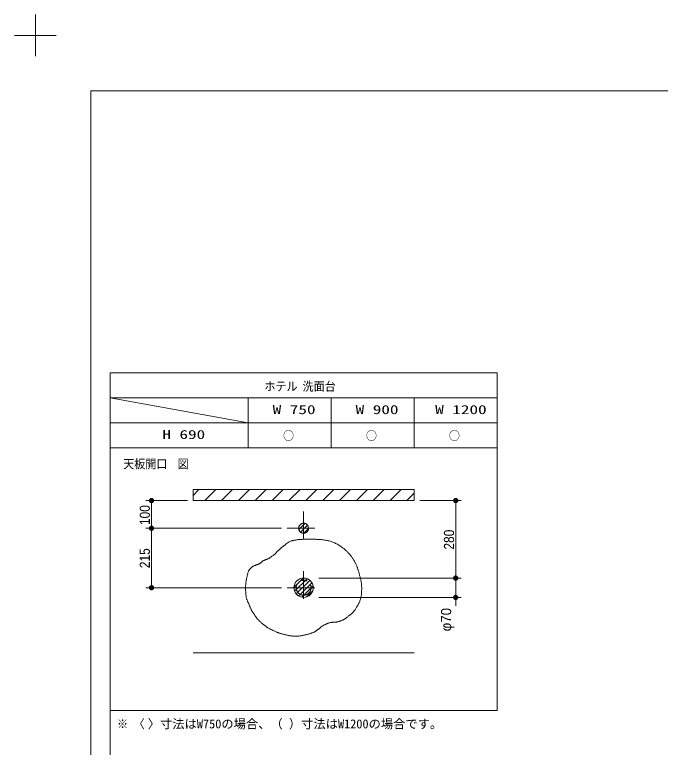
# Model space of a CAD drawing. Units: millimetres, scale not verified. Extents: x -6062 to 6062, y -3045 to 3045.
# Drawn here: x -6062 to -3728, y 397 to 3045 of the extents above; entities that cross this region are included whole.
import ezdxf
from ezdxf.enums import TextEntityAlignment as Align

# ---------------------------------------------------------------- set-up
doc = ezdxf.new("R2010")
doc.units = ezdxf.units.MM
doc.header["$LTSCALE"] = 20
doc.linetypes.add('CHAIN1', pattern=[8, 5, -1, 1, -1])
for name, color, linetype, lineweight in [('0-0_1図面枠', 7, 'Continuous', 9), ('0-3_2寸法-1', 7, 'Continuous', 9), ('0-4_0', 7, 'Continuous', 9), ('0-5_2寸法-2', 7, 'Continuous', 9), ('0-7_3一般', 7, 'Continuous', 9)]:
    doc.layers.add(name, color=color, linetype=linetype, lineweight=lineweight)
doc.styles.add('ＭＳ ゴシック', font='')
doc.styles.add('ＭＳ Ｐゴシック', font='')
doc.styles.get('ＭＳ ゴシック').set_extended_font_data('MS Gothic')
doc.styles.get('ＭＳ Ｐゴシック').set_extended_font_data('MS PGothic')

# ---------------------------------------------------------------- blocks, each defined once
blk = doc.blocks.new('グループ')
at = {"layer": '0-0_1図面枠'}
for p, q in [((-84000, 57900), (-84000, 60900)), ((-85500, 59400), (-82500, 59400))]:
    blk.add_line(p, q, dxfattribs=at)
blk = doc.blocks.new('グループ-2')
at = {"layer": '0-0_1図面枠'}
blk.add_lwpolyline([(-80000, 55400), (80000, 55400), (80000, -55400), (-80000, -55400)], close=True, dxfattribs=at)
blk = doc.blocks.new('図面枠')
at = {"layer": '0-0_1図面枠'}
for name in ['グループ', 'グループ-2']:
    blk.add_blockref(name, (0, 0), dxfattribs=at)
blk = doc.blocks.new('_Dot')
at = {"layer": '0-4_0'}
for p, q in [((-10, 0), (-20, 0)), ((9.78, 2), (-9.78, 2)), ((7.99, 6), (-7.99, 6)), ((9.16, -3.98), (-9.16, -3.98)), ((6, -7.98), (-6, -7.98))]:
    blk.add_line(p, q, dxfattribs=at)
for points in [[(10, 0), (9.92, 1.25), (9.69, 2.49), (9.3, 3.68), (8.76, 4.82), (8.09, 5.88), (7.29, 6.85), (6.37, 7.71), (5.36, 8.44), (4.26, 9.05), (3.09, 9.51), (1.87, 9.82), (0.63, 9.98), (-0.63, 9.98), (-1.87, 9.82), (-3.09, 9.51), (-4.26, 9.05), (-5.36, 8.44), (-6.37, 7.71), (-7.29, 6.85), (-8.09, 5.88), (-8.76, 4.82), (-9.3, 3.68), (-9.69, 2.49), (-9.92, 1.25), (-10, 0), (0, 0)], [(-10, 0), (-9.92, -1.25), (-9.69, -2.49), (-9.3, -3.68), (-8.76, -4.82), (-8.09, -5.88), (-7.29, -6.85), (-6.37, -7.71), (-5.36, -8.44), (-4.26, -9.05), (-3.09, -9.51), (-1.87, -9.82), (-0.63, -9.98), (0.63, -9.98), (1.87, -9.82), (3.09, -9.51), (4.26, -9.05), (5.36, -8.44), (6.37, -7.71), (7.29, -6.85), (8.09, -5.88), (8.76, -4.82), (9.3, -3.68), (9.69, -2.49), (9.92, -1.25), (10, 0), (0, 0)]]:
    blk.add_lwpolyline(points, close=True, dxfattribs=at)

msp = doc.modelspace()

# ---------------------------------------------------------------- linework, layer by layer
at = {"layer": '0-0_1図面枠'}
for p, q in [((-5717.5, 1750), (-5717.5, -2420)), ((-4317.5, 1660), (-5717.5, 1660)), ((-5717.5, 1660), (-5217.5, 1570)), ((-5217.5, 1480), (-5217.5, 1660)), ((-4917.5, 1480), (-4917.5, 1660)), ((-4617.5, 1480), (-4617.5, 1660)), ((-5717.5, 1570), (-4317.5, 1570))]:
    msp.add_line(p, q, dxfattribs=at)
for points in [[(-5717.5, 1750), (-4317.5, 1750), (-4317.5, 1480), (-5717.5, 1480)], [(-5717.5, 1480), (-4317.5, 1480), (-4317.5, 530), (-5717.5, 530)]]:
    msp.add_lwpolyline(points, close=True, dxfattribs=at)
at = {"layer": '0-3_2寸法-1'}
for p, q in [((-5437.5, 1289), (-5587.5, 1289)), ((-5567.5, 1204.01), (-5567.5, 1273.99)), ((-4597.5, 1289), (-4447.5, 1289)), ((-4467.5, 1273.99), (-4467.5, 1024.01)), ((-5097.5, 1189), (-5587.5, 1189)), ((-5097.5, 1189), (-5587.5, 1189)), ((-5567.5, 1173.99), (-5567.5, 989.01)), ((-4962.5, 1009), (-4447.5, 1009)), ((-5097.5, 974), (-5587.5, 974))]:
    msp.add_line(p, q, dxfattribs=at)
at = {"layer": '0-5_2寸法-2'}
for p, q in [((-4467.5, 1024.01), (-4467.5, 1039.01)), ((-4962.5, 1009), (-4447.5, 1009)), ((-4467.5, 939), (-4467.5, 1009)), ((-4962.5, 939), (-4447.5, 939)), ((-4467.5, 923.99), (-4467.5, 908.99))]:
    msp.add_line(p, q, dxfattribs=at)
at = {"layer": '0-7_3一般'}
for p, q in [((-5417.5, 1307.76), (-5396.26, 1329)), ((-5375.3, 1289), (-5335.3, 1329)), ((-5314.34, 1289), (-5274.34, 1329)), ((-5253.38, 1289), (-5213.38, 1329)), ((-5192.42, 1289), (-5152.42, 1329)), ((-5131.46, 1289), (-5091.46, 1329)), ((-5070.5, 1289), (-5030.5, 1329)), ((-5009.54, 1289), (-4969.54, 1329)), ((-4948.58, 1289), (-4908.58, 1329)), ((-4887.62, 1289), (-4847.62, 1329)), ((-4826.66, 1289), (-4786.66, 1329)), ((-4765.7, 1289), (-4725.7, 1329)), ((-4704.74, 1289), (-4664.74, 1329)), ((-4643.78, 1289), (-4617.5, 1315.28)), ((-5417.5, 1289), (-4617.5, 1289)), ((-5034.89, 1184.61), (-5013.11, 1206.39)), ((-5028.58, 1174.92), (-5003.42, 1200.08)), ((-5016.39, 1171.11), (-4999.61, 1187.89)), ((-5052.39, 975.11), (-5018.61, 1008.89)), ((-5050.08, 961.42), (-5004.92, 1006.58)), ((-5044.05, 951.45), (-4994.95, 1000.55)), ((-5035.42, 944.08), (-4987.58, 991.92)), ((-5023.87, 939.63), (-4983.13, 980.37)), ((-5006.59, 940.91), (-4984.41, 963.09)), ((-5417.5, 739), (-4617.5, 739))]:
    msp.add_line(p, q, dxfattribs=at)
at = {"layer": '0-7_3一般', "linetype": 'CHAIN1'}
for p, q in [((-5017.5, 1249), (-5017.5, 1129)), ((-5077.5, 1189), (-4957.5, 1189)), ((-5017.5, 1034), (-5017.5, 914)), ((-5077.5, 974), (-4957.5, 974))]:
    msp.add_line(p, q, dxfattribs=at)
at = {"layer": '0-7_3一般'}
msp.add_lwpolyline([(-5417.5, 1329), (-4617.5, 1329), (-4617.5, 1289), (-5417.5, 1289)], close=True, dxfattribs=at)
at = {"layer": '0-7_3一般', "linetype": 'CHAIN1'}
for points in [[(-5089.59, 1124.94), (-5088.68, 1125.72), (-5084.83, 1129.27), (-5080.21, 1132.65), (-5076.56, 1135.22), (-5073.21, 1137.44), (-5070.17, 1139.31), (-5067.43, 1140.84), (-5064.99, 1142.02), (-5062.86, 1142.86), (-5061.03, 1143.35), (-5059.29, 1143.68), (-5057.39, 1144.04), (-5055.35, 1144.43), (-5053.16, 1144.85), (-5050.82, 1145.29), (-5048.33, 1145.76), (-5045.69, 1146.25), (-5042.91, 1146.77), (-5039.93, 1147.27), (-5036.73, 1147.71), (-5033.3, 1148.07), (-5029.64, 1148.37), (-5025.76, 1148.6), (-5021.64, 1148.76), (-5017.3, 1148.85), (-5012.73, 1148.87), (-5008.18, 1148.86), (-5003.9, 1148.86), (-4999.88, 1148.86), (-4996.13, 1148.87), (-4992.64, 1148.89), (-4989.42, 1148.91), (-4986.47, 1148.94), (-4983.78, 1148.98), (-4981.16, 1149), (-4978.43, 1148.99), (-4975.58, 1148.95), (-4972.61, 1148.87), (-4969.53, 1148.76)], [(-4969.53, 1148.76), (-4966.32, 1148.62), (-4963, 1148.45), (-4959.56, 1148.24), (-4956.06, 1147.99), (-4952.57, 1147.68), (-4949.08, 1147.3), (-4945.6, 1146.86), (-4942.12, 1146.36), (-4938.65, 1145.79), (-4935.18, 1145.17), (-4931.71, 1144.48), (-4928.26, 1143.71), (-4924.84, 1142.85), (-4921.45, 1141.88), (-4918.08, 1140.82), (-4914.75, 1139.66), (-4911.43, 1138.4), (-4908.15, 1137.04), (-4904.9, 1135.58), (-4901.69, 1134.06), (-4898.57, 1132.49), (-4895.53, 1130.89), (-4892.57, 1129.24), (-4889.69, 1127.56), (-4886.89, 1125.83), (-4884.17, 1124.06), (-4881.53, 1122.26), (-4878.99, 1120.45), (-4876.57, 1118.66), (-4874.26, 1116.89), (-4872.06, 1115.15), (-4869.98, 1113.43), (-4868.01, 1111.74), (-4866.16, 1110.07), (-4864.43, 1108.43), (-4862.77, 1106.81), (-4861.16, 1105.2), (-4859.58, 1103.62), (-4858.05, 1102.06)], [(-5110.54, 1107.49), (-5109.17, 1108.83), (-5107.82, 1110.14), (-5106.49, 1111.41), (-5105.18, 1112.63), (-5103.89, 1113.81), (-5102.62, 1114.95), (-5101.37, 1116.05), (-5100.14, 1117.11), (-5098.94, 1118.11), (-5097.8, 1119.04), (-5096.71, 1119.9), (-5095.68, 1120.69), (-5094.7, 1121.4), (-5093.78, 1122.05), (-5092.91, 1122.62), (-5092.1, 1123.13), (-5091.3, 1123.64), (-5090.46, 1124.24), (-5089.59, 1124.94)], [(-5161.51, 1072.46), (-5160.55, 1072.9), (-5159.45, 1073.37), (-5158.21, 1073.88), (-5156.83, 1074.41), (-5155.31, 1074.98), (-5153.65, 1075.58), (-5151.85, 1076.21), (-5150.03, 1076.86), (-5148.31, 1077.53), (-5146.71, 1078.21), (-5145.21, 1078.91), (-5143.81, 1079.62), (-5142.52, 1080.35), (-5141.34, 1081.08), (-5140.26, 1081.84), (-5139.18, 1082.63), (-5137.97, 1083.5), (-5136.65, 1084.44), (-5135.2, 1085.45), (-5133.63, 1086.53), (-5131.94, 1087.69), (-5130.13, 1088.91), (-5128.2, 1090.21), (-5126.29, 1091.51), (-5124.58, 1092.74), (-5123.04, 1093.91), (-5121.69, 1095.02), (-5120.53, 1096.05), (-5119.55, 1097.03), (-5118.75, 1097.93), (-5118.13, 1098.77), (-5117.56, 1099.61), (-5116.87, 1100.53), (-5116.09, 1101.51), (-5115.19, 1102.57), (-5114.19, 1103.69), (-5113.08, 1104.88), (-5111.86, 1106.15), (-5110.54, 1107.49)], [(-4858.05, 1102.06), (-4856.56, 1100.52), (-4855.11, 1099), (-4853.71, 1097.5), (-4852.34, 1096.02), (-4850.97, 1094.48), (-4849.55, 1092.79), (-4848.07, 1090.96), (-4846.55, 1088.98), (-4844.97, 1086.85), (-4843.34, 1084.57), (-4841.66, 1082.15), (-4839.92, 1079.59), (-4838.2, 1076.97), (-4836.57, 1074.39), (-4835.01, 1071.85), (-4833.54, 1069.35), (-4832.15, 1066.88), (-4830.84, 1064.46), (-4829.61, 1062.08), (-4828.46, 1059.73), (-4827.39, 1057.43), (-4826.38, 1055.15), (-4825.42, 1052.92), (-4824.53, 1050.72), (-4823.71, 1048.56), (-4822.94, 1046.44), (-4822.23, 1044.35), (-4821.59, 1042.3), (-4820.97, 1040.23), (-4820.33, 1038.09), (-4819.69, 1035.88), (-4819.03, 1033.61), (-4818.36, 1031.27), (-4817.68, 1028.86), (-4816.98, 1026.38), (-4816.28, 1023.83), (-4815.57, 1021.24), (-4814.87, 1018.66), (-4814.19, 1016.07)], [(-5206.25, 1047.21), (-5205.03, 1048.24), (-5203.74, 1049.21), (-5202.37, 1050.14), (-5200.93, 1051.01), (-5199.42, 1051.84), (-5197.84, 1052.61), (-5196.25, 1053.34), (-5194.7, 1054.02), (-5193.19, 1054.66), (-5191.73, 1055.25), (-5190.32, 1055.8), (-5188.95, 1056.3), (-5187.62, 1056.76), (-5186.34, 1057.17), (-5185.11, 1057.57), (-5183.93, 1057.96), (-5182.8, 1058.37), (-5181.73, 1058.78), (-5180.7, 1059.19), (-5179.72, 1059.61), (-5178.8, 1060.04), (-5177.92, 1060.47), (-5177.05, 1060.94), (-5176.15, 1061.48), (-5175.2, 1062.11), (-5174.22, 1062.8), (-5173.2, 1063.58), (-5172.14, 1064.42), (-5171.05, 1065.35), (-5169.92, 1066.35), (-5168.79, 1067.34), (-5167.72, 1068.26), (-5166.69, 1069.1), (-5165.72, 1069.85), (-5164.79, 1070.52), (-5163.92, 1071.12), (-5163.1, 1071.63), (-5162.33, 1072.06), (-5161.51, 1072.46)], [(-5227.34, 976.77), (-5227.25, 978.75), (-5227.14, 980.79), (-5227.02, 982.91), (-5226.88, 985.09), (-5226.72, 987.35), (-5226.53, 989.63), (-5226.31, 991.89), (-5226.05, 994.13), (-5225.75, 996.36), (-5225.42, 998.57), (-5225.05, 1000.77), (-5224.64, 1002.94), (-5224.2, 1005.1), (-5223.73, 1007.27), (-5223.25, 1009.47), (-5222.75, 1011.71), (-5222.25, 1013.98), (-5221.73, 1016.28), (-5221.19, 1018.62), (-5220.65, 1021), (-5220.09, 1023.41), (-5219.52, 1025.74), (-5218.94, 1027.88), (-5218.35, 1029.83), (-5217.74, 1031.6), (-5217.13, 1033.17), (-5216.51, 1034.56), (-5215.87, 1035.76), (-5215.23, 1036.76), (-5214.56, 1037.69), (-5213.83, 1038.65), (-5213.06, 1039.64), (-5212.24, 1040.66), (-5211.37, 1041.7), (-5210.45, 1042.78), (-5209.49, 1043.88), (-5208.47, 1045.02), (-5207.4, 1046.14), (-5206.25, 1047.21)], [(-4814.19, 1016.07), (-4813.53, 1013.48), (-4812.88, 1010.88), (-4812.24, 1008.29), (-4811.61, 1005.69), (-4811, 1003.09), (-4810.43, 1000.5), (-4809.9, 997.93), (-4809.44, 995.37), (-4809.03, 992.84), (-4808.67, 990.32), (-4808.37, 987.83), (-4808.12, 985.35), (-4807.93, 982.89), (-4807.79, 980.45), (-4807.67, 978.02), (-4807.58, 975.61), (-4807.53, 973.21), (-4807.5, 970.82), (-4807.51, 968.45), (-4807.54, 966.1), (-4807.61, 963.75), (-4807.69, 961.46), (-4807.79, 959.25), (-4807.9, 957.13), (-4808.03, 955.09), (-4808.16, 953.14), (-4808.3, 951.27), (-4808.46, 949.48), (-4808.63, 947.78), (-4808.84, 946.05), (-4809.15, 944.17), (-4809.54, 942.15), (-4810.03, 939.99), (-4810.6, 937.68), (-4811.26, 935.23), (-4812.01, 932.63), (-4812.84, 929.88), (-4813.74, 927.14), (-4814.65, 924.56)], [(-5208.24, 897.71), (-5209.13, 899.57), (-5209.99, 901.42), (-5210.83, 903.27), (-5211.65, 905.12), (-5212.44, 906.96), (-5213.22, 908.77), (-5213.99, 910.55), (-5214.74, 912.31), (-5215.48, 914.04), (-5216.2, 915.74), (-5216.91, 917.41), (-5217.6, 919.06), (-5218.28, 920.69), (-5218.95, 922.28), (-5219.6, 923.85), (-5220.25, 925.39), (-5220.87, 926.91), (-5221.49, 928.4), (-5222.09, 929.86), (-5222.68, 931.3), (-5223.24, 932.85), (-5223.78, 934.64), (-5224.28, 936.69), (-5224.75, 938.98), (-5225.19, 941.53), (-5225.59, 944.32), (-5225.96, 947.36), (-5226.3, 950.66), (-5226.6, 953.97), (-5226.86, 957.07), (-5227.08, 959.96), (-5227.25, 962.64), (-5227.38, 965.11), (-5227.46, 967.37), (-5227.5, 969.42), (-5227.5, 971.26), (-5227.46, 973.03), (-5227.41, 974.86), (-5227.34, 976.77)], [(-4814.65, 924.56), (-4815.58, 922.13), (-4816.53, 919.86), (-4817.5, 917.74), (-4818.49, 915.77), (-4819.51, 913.96), (-4820.54, 912.31), (-4821.6, 910.68), (-4822.7, 908.97), (-4823.85, 907.16), (-4825.03, 905.26), (-4826.26, 903.27), (-4827.53, 901.19), (-4828.84, 899.01), (-4830.19, 896.75), (-4831.56, 894.51), (-4832.9, 892.41), (-4834.23, 890.46), (-4835.54, 888.65), (-4836.83, 886.99), (-4838.1, 885.46), (-4839.36, 884.08), (-4840.6, 882.85), (-4841.86, 881.68), (-4843.19, 880.49), (-4844.58, 879.29), (-4846.05, 878.08), (-4847.58, 876.85), (-4849.17, 875.61), (-4850.84, 874.36), (-4852.57, 873.09), (-4854.33, 871.81), (-4856.08, 870.54), (-4857.82, 869.27), (-4859.55, 868.01), (-4861.27, 866.76), (-4862.99, 865.51), (-4864.69, 864.26), (-4866.38, 863.02), (-4868.09, 861.81)], [(-5156.18, 835.93), (-5157.73, 837.11), (-5159.35, 838.34), (-5161.04, 839.62), (-5162.79, 840.96), (-5164.57, 842.37), (-5166.38, 843.83), (-5168.22, 845.36), (-5170.09, 846.96), (-5171.99, 848.62), (-5173.93, 850.34), (-5175.89, 852.13), (-5177.81, 853.92), (-5179.58, 855.66), (-5181.22, 857.33), (-5182.73, 858.95), (-5184.09, 860.52), (-5185.32, 862.03), (-5186.42, 863.48), (-5187.38, 864.87), (-5188.28, 866.25), (-5189.23, 867.65), (-5190.21, 869.08), (-5191.23, 870.53), (-5192.29, 872.01), (-5193.38, 873.5), (-5194.51, 875.03), (-5195.68, 876.57), (-5196.85, 878.15), (-5198, 879.77), (-5199.13, 881.42), (-5200.23, 883.11), (-5201.32, 884.85), (-5202.38, 886.61), (-5203.41, 888.42), (-5204.43, 890.27), (-5205.42, 892.13), (-5206.38, 893.99), (-5207.32, 895.85), (-5208.24, 897.71)], [(-4868.09, 861.81), (-4869.86, 860.64), (-4871.68, 859.52), (-4873.56, 858.45), (-4875.49, 857.43), (-4877.48, 856.45), (-4879.51, 855.53), (-4881.61, 854.65), (-4883.66, 853.84), (-4885.59, 853.11), (-4887.39, 852.47), (-4889.07, 851.91), (-4890.62, 851.43), (-4892.04, 851.04), (-4893.33, 850.74), (-4894.5, 850.52), (-4895.64, 850.35), (-4896.87, 850.19), (-4898.18, 850.03), (-4899.57, 849.89), (-4901.05, 849.76), (-4902.61, 849.65), (-4904.26, 849.54), (-4905.99, 849.44), (-4907.76, 849.34), (-4909.53, 849.21), (-4911.31, 849.06), (-4913.08, 848.89), (-4914.86, 848.69), (-4916.64, 848.47), (-4918.42, 848.23), (-4920.2, 847.97), (-4921.96, 847.66), (-4923.7, 847.29), (-4925.41, 846.86), (-4927.09, 846.37), (-4928.74, 845.82), (-4930.36, 845.21), (-4931.95, 844.53), (-4933.52, 843.8)], [(-5073.96, 801.45), (-5076.33, 801.98), (-5078.67, 802.56), (-5081.02, 803.18), (-5083.38, 803.81), (-5085.77, 804.45), (-5088.18, 805.1), (-5090.6, 805.76), (-5093.05, 806.43), (-5095.52, 807.11), (-5098.01, 807.8), (-5100.4, 808.46), (-5102.55, 809.07), (-5104.48, 809.63), (-5106.18, 810.13), (-5107.66, 810.58), (-5108.9, 810.97), (-5109.92, 811.3), (-5110.71, 811.58), (-5111.59, 811.93), (-5112.88, 812.48), (-5114.58, 813.22), (-5116.69, 814.16), (-5119.21, 815.29), (-5122.13, 816.62), (-5125.47, 818.15), (-5129.22, 819.87), (-5132.99, 821.63), (-5136.41, 823.28), (-5139.48, 824.82), (-5142.2, 826.24), (-5144.57, 827.54), (-5146.59, 828.73), (-5148.25, 829.81), (-5149.57, 830.77), (-5150.74, 831.7), (-5151.99, 832.68), (-5153.31, 833.71), (-5154.71, 834.79), (-5156.18, 835.93)], [(-4933.52, 843.8), (-4935.06, 843.04), (-4936.58, 842.29), (-4938.1, 841.55), (-4939.6, 840.83), (-4941.08, 840.13), (-4942.55, 839.43), (-4944.01, 838.75), (-4945.45, 838.08), (-4946.88, 837.38), (-4948.29, 836.6), (-4949.7, 835.74), (-4951.1, 834.79), (-4952.49, 833.77), (-4953.87, 832.67), (-4955.24, 831.48), (-4956.59, 830.22), (-4957.92, 828.96), (-4959.2, 827.8), (-4960.43, 826.72), (-4961.61, 825.73), (-4962.74, 824.84), (-4963.82, 824.04), (-4964.85, 823.33), (-4965.83, 822.71), (-4966.78, 822.12), (-4967.73, 821.51), (-4968.67, 820.86), (-4969.61, 820.2), (-4970.55, 819.5), (-4971.48, 818.79), (-4972.4, 818.04), (-4973.32, 817.27), (-4974.31, 816.48), (-4975.44, 815.7), (-4976.71, 814.93), (-4978.12, 814.16), (-4979.67, 813.39), (-4981.36, 812.63), (-4983.19, 811.87)], [(-4983.19, 811.87), (-4985.17, 811.11), (-4987.26, 810.36), (-4989.45, 809.61), (-4991.74, 808.86), (-4994.12, 808.12), (-4996.61, 807.37), (-4999.19, 806.63), (-5001.87, 805.9), (-5004.65, 805.16), (-5007.43, 804.45), (-5010.1, 803.78), (-5012.67, 803.16), (-5015.14, 802.58), (-5017.5, 802.05), (-5019.76, 801.56), (-5021.92, 801.12), (-5023.97, 800.73), (-5025.98, 800.38), (-5028.02, 800.06), (-5030.07, 799.79), (-5032.14, 799.56), (-5034.24, 799.37), (-5036.36, 799.22), (-5038.49, 799.11), (-5040.65, 799.04), (-5042.84, 799.01), (-5045.07, 799), (-5047.34, 799.02), (-5049.66, 799.06), (-5052.01, 799.13), (-5054.41, 799.22), (-5056.85, 799.34), (-5059.33, 799.48), (-5061.82, 799.67), (-5064.29, 799.91), (-5066.74, 800.21), (-5069.16, 800.57), (-5071.57, 800.98), (-5073.96, 801.45)]]:
    msp.add_lwpolyline(points, dxfattribs=at)
at = {"layer": '0-7_3一般'}
for centre, radius in [((-5017.5, 1189), 18), ((-5017.5, 974), 35), ((-5017.5, 974), 35)]:
    msp.add_circle(centre, radius, dxfattribs=at)
at = {"layer": '0-7_3一般', "linetype": 'CHAIN1'}
for centre, radius in [((-5017.5, 1189), 18), ((-5017.5, 974), 27)]:
    msp.add_circle(centre, radius, dxfattribs=at)

# ---------------------------------------------------------------- block references
at = {"layer": '0-0_1図面枠', "xscale": 0.05, "yscale": 0.05}
msp.add_blockref('図面枠', (-1787.5, 0), dxfattribs=at)
at = {"layer": '0-3_2寸法-1', "xscale": 0.7503418, "yscale": 0.7503418}
for p, rotation in [((-5567.5, 1289), 90), ((-4467.5, 1289), 90), ((-5567.5, 1189), 270), ((-5567.5, 1189), 90), ((-4467.5, 1009), 270), ((-5567.5, 974), 270)]:
    msp.add_blockref('_Dot', p, dxfattribs=dict(at, rotation=rotation))
at = {"layer": '0-5_2寸法-2', "xscale": 0.7503418, "yscale": 0.7503418}
for p, rotation in [((-4467.5, 1009), 270), ((-4467.5, 939), 90)]:
    msp.add_blockref('_Dot', p, dxfattribs=dict(at, rotation=rotation))

# ---------------------------------------------------------------- texts
at = {"layer": '0-0_1図面枠', "style": 'ＭＳ ゴシック'}
for s, width, p in [('洗面台', 0.9, (-5021.34, 1675.81)), ('ホテル', 0.9, (-5159.45, 1675.81)), ('W 750', 1.4, (-5129.45, 1591.59)), ('W 900', 1.4, (-4829.45, 1591.59)), ('W 1200', 1.4, (-4541.75, 1591.59)), ('H 690', 1.4, (-5528.49, 1501.59)), ('○', 0.9, (-5092.09, 1497.53)), ('○', 0.9, (-4792.09, 1497.53)), ('○', 0.9, (-4492.09, 1497.53)), ('天板開口', 0.9, (-5670, 1395.64)), ('図', 0.9, (-5473.27, 1395.64)), ('※ 〈', 0.9, (-5692.1, 455.81))]:
    msp.add_text(s, height=32.55, dxfattribs=dict(at, width=width)).set_placement(p, align=Align.BOTTOM_LEFT)
msp.add_text(' 〉寸法はW750の場合、（ ）寸法はW1200の場合です。', height=32.55, dxfattribs=at).set_placement((-5603.34, 455.81), align=Align.BOTTOM_LEFT)
at = {"layer": '0-3_2寸法-1', "style": 'ＭＳ Ｐゴシック', "width": 0.9}
for s, p in [('100', (-5562.54, 1200.39)), ('280', (-4462.54, 1111.72)), ('215', (-5562.54, 1044.61))]:
    msp.add_text(s, height=36.66, rotation=90, dxfattribs=at).set_placement(p, align=Align.BOTTOM_LEFT)
at = {"layer": '0-5_2寸法-2', "style": 'ＭＳ Ｐゴシック'}
msp.add_text('φ70', height=36.66, rotation=90, dxfattribs=at).set_placement((-4473.06, 816.3), align=Align.BOTTOM_LEFT)

doc.saveas('drawing.dxf')
